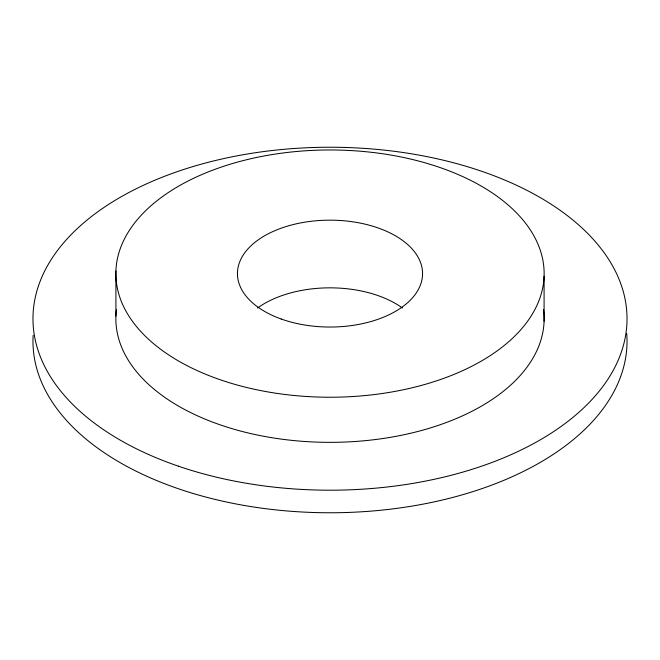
<?xml version="1.0" encoding="UTF-8"?>
<svg xmlns="http://www.w3.org/2000/svg" width="660" height="660" viewBox="0 0 660 660"><rect width="100%" height="100%" fill="white"/><g stroke="black" fill="none" stroke-linecap="round" stroke-linejoin="round"><path stroke-width="0.99" d="M544.087 276.177A214.129 123.626 0 0 1 219.095 379.36A214.129 123.626 0 0 1 226.817 165.272A214.129 123.626 0 0 1 544.087 276.177L544.087 321.296M115.912 271.029L115.912 316.148M626.728 333.589A297.025 171.484 0 0 1 331.444 512.762A297.025 171.484 0 0 1 33.157 335.255M543.551 309.647A214.129 123.626 0 0 1 329.744 442.348A214.129 123.626 0 0 1 116.482 309.358M257.582 307.997A92.565 53.444 0 0 1 402.418 307.997M178.34 466.166A297.025 171.484 0 0 0 627 320.826A297.025 171.484 0 0 0 184.66 169.166A297.025 171.484 0 0 0 178.34 466.166M281.226 319.019A92.565 53.444 0 0 0 422.515 275.278A92.565 53.444 0 0 0 286.259 226.504A92.565 53.444 0 0 0 281.226 319.019"/></g></svg>
